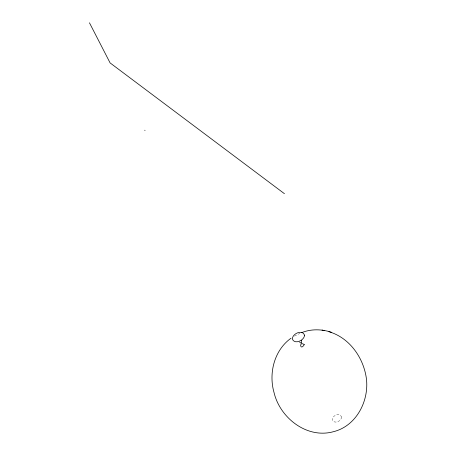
<?xml version="1.0" encoding="UTF-8"?>
<svg xmlns="http://www.w3.org/2000/svg" width="456" height="456" viewBox="0 0 456 456"><rect width="100%" height="100%" fill="white"/><g stroke="black" fill="none" stroke-linecap="round" stroke-linejoin="round"><path stroke-width="0.34" stroke-dasharray="2.28 1.71" d="M294.508 336.095L299.888 333.353M341.521 416.978C341.704 421.287 333.684 424.536 332.327 419.645C332.179 415.353 340.136 412.121 341.521 416.978"/><path stroke-width="0.68" d="M301.553 341.755L301.684 340.262M300.817 342.678C300.299 343.864 302.522 342.456 301.142 342.484M291.048 338.192C274.221 350.219 268.476 373.236 274.045 392.582C280.001 417.941 307.002 439.042 333.427 431.701C356.147 426.115 369.029 401.348 366.453 379.05C363.814 358.068 349.684 337.753 328.907 331.7M301.758 332.606C311.22 328.804 321.953 329.084 331.54 332.338M322.05 330.053L324.188 330.572M299.558 342.068L300.088 342.484M284.441 193.697L110.095 62.911L89.456 22.8M144.769 130.211L145.019 130.536M304.511 335.188C304.426 340.529 294.24 344.964 292.319 338.859C292.461 333.553 302.533 329.141 304.511 335.188M304.266 344.639C300.077 351.576 298.874 340.512 304.266 344.639"/></g></svg>
